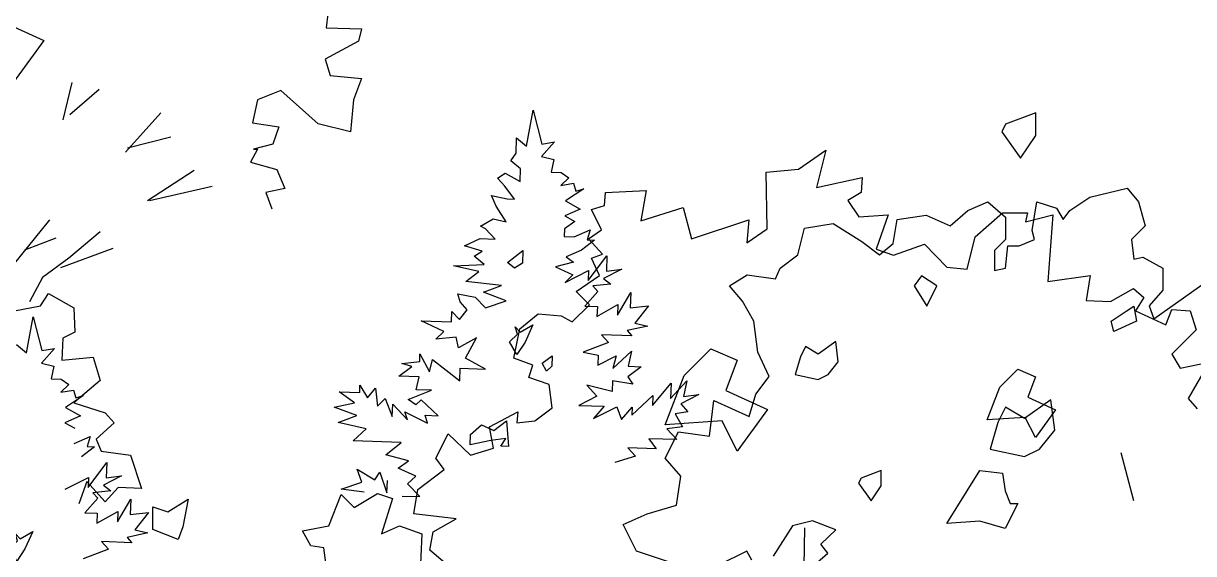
# Model space of a CAD drawing. Header units: inches. Extents: x 11.9 to 85.3, y 21.1 to 37.4.
# Drawn here: x 41.418 to 41.967, y 23.767 to 24.015 of the extents above; entities that cross this region are included whole.
import ezdxf

# ---------------------------------------------------------------- set-up
doc = ezdxf.new("R2010")
doc.units = ezdxf.units.IN
doc.header["$MEASUREMENT"] = 0
doc.layers.add('CAY', color=94, linetype='Continuous')
doc.layers.add('CAY-3', color=61, linetype='Continuous')

# ---------------------------------------------------------------- blocks, each defined once
blk = doc.blocks.new('A$C76451831')
at = {"layer": 'CAY'}
for p, q in [((5943, 1269.4), (5949.7, 1306.8)), ((5949.7, 1306.8), (5958.9, 1271.5)), ((5931.9, 1262.1), (5932.4, 1277.9)), ((5932.4, 1277.9), (5943, 1269.4)), ((5972.1, 1273.8), (5958.5, 1258.4)), ((5958.9, 1271.5), (5972.1, 1273.8)), ((5926.6, 1254.1), (5931.9, 1262.1)), ((5936.7, 1245.6), (5926.6, 1254.1)), ((5958.5, 1258.4), (5971.5, 1255.2)), ((5971.5, 1255.2), (5968.8, 1242.2)), ((5912.4, 1236), (5920.7, 1241.1)), ((5920.2, 1227.6), (5912.4, 1236)), ((5920.7, 1241.1), (5936.3, 1232.4)), ((5936.3, 1232.4), (5936.7, 1245.6)), ((5968.8, 1242.2), (5979.2, 1241.8)), ((5987.1, 1236.1), (5978.7, 1228.2)), ((5979.2, 1241.8), (5987.1, 1236.1)), ((5930.2, 1214.1), (5920.2, 1227.6)), ((5978.7, 1228.2), (5991.9, 1230.5)), ((6002.6, 1224.7), (5983.6, 1212.2)), ((5991.9, 1230.5), (5994.4, 1222.3)), ((5994.4, 1222.3), (6002.6, 1224.7)), ((5906.3, 1217.6), (5922.5, 1214.3)), ((5911.3, 1206.6), (5906.3, 1217.6)), ((5922.5, 1214.3), (5930.2, 1214.1)), ((5983.6, 1212.2), (5999.1, 1203.5)), ((5921.6, 1190.3), (5911.3, 1206.6)), ((5999.1, 1203.5), (5983, 1196.4)), ((5894.8, 1185.8), (5908.2, 1193.5)), ((5908.2, 1193.5), (5921.6, 1190.3)), ((5993.3, 1190.6), (5982.6, 1182.8)), ((5983, 1196.4), (5993.3, 1190.6)), ((5900.1, 1182.9), (5894.8, 1185.8)), ((5910.1, 1172.2), (5900.1, 1182.9)), ((5982.6, 1182.8), (5982.3, 1175.1)), ((5982.3, 1175.1), (5992.7, 1174.7)), ((5992.7, 1174.7), (6009.3, 1181.8)), ((6009.3, 1181.8), (6006.2, 1171.5)), ((5878.2, 1165.1), (5894.3, 1172.7)), ((5896.6, 1159.5), (5878.2, 1165.1)), ((5894.3, 1172.7), (5910.1, 1172.2)), ((6013.9, 1171.3), (6000.4, 1160.8)), ((6006.2, 1171.5), (6013.9, 1171.3)), ((5888.2, 1154.3), (5896.6, 1159.5)), ((5898.8, 1145.8), (5888.2, 1154.3)), ((6000.4, 1160.8), (5984.3, 1153.7)), ((5984.3, 1153.7), (5991.8, 1148)), ((6007.4, 1128.9), (6026.9, 1154.9)), ((6026.9, 1154.9), (6026.3, 1138.6)), ((5866.6, 1144.2), (5898.8, 1145.8)), ((5893.1, 1138.3), (5866.6, 1144.2)), ((5879.6, 1127.9), (5893.1, 1138.3)), ((5991.8, 1148), (5973, 1143.2)), ((5973, 1143.2), (5991.3, 1134.9)), ((5983.3, 1127), (6007.8, 1139.3)), ((6007.8, 1139.3), (6007.4, 1128.9)), ((6042.3, 1140.8), (6023.3, 1131)), ((6026.3, 1138.6), (6042.3, 1140.8)), ((5916.6, 1123.9), (5879.6, 1127.9)), ((5991.3, 1134.9), (5983.3, 1127)), ((6030.9, 1125.3), (6012.2, 1123.3)), ((6023.3, 1131), (6030.9, 1125.3)), ((5435.2, 1102.7), (5443.6, 1115.3)), ((5443.6, 1115.3), (5470, 1100.6)), ((5871, 1115), (5889.4, 1111.7)), ((5873.4, 1106.8), (5871, 1115)), ((5897.8, 1116.8), (5916.6, 1123.9)), ((5921.5, 1107.8), (5897.8, 1116.8)), ((6017.4, 1117.6), (6003.8, 1102.2)), ((6012.2, 1123.3), (6017.4, 1117.6)), ((6037.9, 1092.9), (6051.8, 1116.4)), ((6051.8, 1116.4), (6051.3, 1100.6)), ((5407.8, 1097.4), (5435.2, 1102.7)), ((5470, 1100.6), (5471.1, 1075.2)), ((5880.8, 1098.4), (5873.4, 1106.8)), ((5889.4, 1111.7), (5899.9, 1100.4)), ((5899.9, 1100.4), (5921.5, 1107.8)), ((6003.8, 1102.2), (6016.9, 1101.8)), ((6016.5, 1091.4), (6038.3, 1103.8)), ((6016.9, 1101.8), (6016.5, 1091.4)), ((6038.3, 1103.8), (6037.9, 1092.9)), ((6051.3, 1100.6), (6070.4, 1102.6)), ((6070.4, 1102.6), (6056.2, 1084.5)), ((5420.6, 1053.6), (5427.3, 1091)), ((5427.3, 1091), (5436.5, 1055.8)), ((5864.5, 1085.8), (5864.9, 1096.7)), ((5864.9, 1096.7), (5872.8, 1088.2)), ((5872.8, 1088.2), (5880.8, 1098.4)), ((5856.5, 1075.7), (5832.8, 1086.9)), ((5832.8, 1086.9), (5864.5, 1085.8)), ((6069.6, 1081.4), (6048.2, 1076.7)), ((6048.2, 1076.7), (6053, 1071.1)), ((6056.2, 1084.5), (6069.6, 1081.4)), ((5458.4, 1068.9), (5457.3, 1045.7)), ((5471.1, 1075.2), (5458.4, 1068.9)), ((5848, 1067.8), (5856.5, 1075.7)), ((5869.4, 1069.8), (5848, 1067.8)), ((5871.7, 1058.8), (5869.4, 1069.8)), ((5890.7, 1069), (5871.7, 1058.8)), ((5879.1, 1048.1), (5890.7, 1069)), ((6028.7, 1064.2), (6002.1, 1054.3)), ((6053, 1071.1), (6021.3, 1072.2)), ((6021.3, 1072.2), (6028.7, 1064.2)), ((5410, 1062.2), (5420.6, 1053.6)), ((5449.8, 1058.1), (5436.1, 1042.7)), ((5436.5, 1055.8), (5449.8, 1058.1)), ((5831.4, 1044.3), (5831.6, 1052.5)), ((5831.6, 1052.5), (5841.4, 1033.6)), ((6002.1, 1054.3), (6017.8, 1051)), ((6033.2, 1037.3), (6052.4, 1055.2)), ((6052.4, 1055.2), (6049.1, 1039.5)), ((5436.1, 1042.7), (5449.1, 1039.5)), ((5449.1, 1039.5), (5446.4, 1026.4)), ((5457.3, 1045.7), (5490, 1048.9)), ((5490, 1048.9), (5497.4, 1024.6)), ((5809.5, 1029.2), (5823, 1039.2)), ((5812.7, 1042.3), (5831.4, 1044.3)), ((5823, 1039.2), (5812.7, 1042.3)), ((5841.4, 1033.6), (5844.6, 1046.6)), ((5844.6, 1046.6), (5873.3, 1024.3)), ((5900, 1036.5), (5879.1, 1048.1)), ((6017.8, 1051), (6017.5, 1040.6)), ((6017.5, 1040.6), (6036.4, 1050.3)), ((6036.4, 1050.3), (6033.2, 1037.3)), ((6049.1, 1039.5), (6062.7, 1039)), ((5830.8, 1028.5), (5809.5, 1029.2)), ((5827.6, 1015), (5830.8, 1028.5)), ((5873.3, 1024.3), (5873.7, 1037.4)), ((5873.7, 1037.4), (5900, 1036.5)), ((6062.7, 1039), (6048.8, 1028.6)), ((6048.8, 1028.6), (6053.9, 1020.7)), ((5446.4, 1026.4), (5456.8, 1026.1)), ((5464.8, 1020.4), (5456.3, 1012.5)), ((5456.3, 1012.5), (5469.5, 1014.7)), ((5456.8, 1026.1), (5464.8, 1020.4)), ((5469.5, 1014.7), (5472, 1006.5)), ((5497.4, 1024.6), (5470, 1001.4)), ((5768.6, 1012.1), (5768.9, 1019.8)), ((5768.9, 1019.8), (5776.6, 1006.4)), ((5776.6, 1006.4), (5785.1, 1016.5)), ((5785.1, 1016.5), (5787.1, 997.8)), ((5843.5, 1014.5), (5827.6, 1015)), ((6005.9, 1019.7), (6016.3, 1008.4)), ((6032.4, 1013.3), (6005.9, 1019.7)), ((6032.8, 1024.2), (6032.4, 1013.3)), ((6053.9, 1020.7), (6032.8, 1024.2)), ((6074.5, 998.7), (6093.9, 1022)), ((6093.3, 1005.7), (6110.2, 1024.2)), ((6093.9, 1022), (6093.3, 1005.7)), ((6110.2, 1024.2), (6107, 1008)), ((5480.2, 1008.9), (5461.2, 996.5)), ((5472, 1006.5), (5480.2, 1008.9)), ((5747.3, 1012.8), (5768.6, 1012.1)), ((5763.2, 1001.4), (5747.3, 1012.8)), ((5787.1, 997.8), (5795.1, 1005.7)), ((5795.1, 1005.7), (5802.6, 986.9)), ((5819.1, 1004.9), (5843.5, 1014.5)), ((5827.1, 999.2), (5819.1, 1004.9)), ((5832.7, 1004.4), (5827.1, 999.2)), ((5850.7, 987.9), (5832.7, 1004.4)), ((6016.3, 1008.4), (5997.4, 998.7)), ((6052.8, 988.6), (6074.8, 1009.1)), ((6074.8, 1009.1), (6074.5, 998.7)), ((6122.9, 1010.1), (6104, 1000.4)), ((6107, 1008), (6122.9, 1010.1)), ((5461.2, 996.5), (5476.8, 987.8)), ((5470, 1001.4), (5502.7, 990.9)), ((5502.7, 990.9), (5512.2, 980.3)), ((5741.8, 996.7), (5763.2, 1001.4)), ((5765.5, 988.2), (5741.8, 996.7)), ((5802.6, 986.9), (5803.1, 1000)), ((5803.1, 1000), (5818.4, 983.6)), ((5818.4, 983.6), (5815.9, 991.8)), ((5815.9, 991.8), (5839.5, 980.1)), ((5997.4, 998.7), (6024.1, 997.7)), ((6024.1, 997.7), (6012.8, 985)), ((6012.8, 985), (6037.3, 997.3)), ((6037.3, 997.3), (6042.2, 983.9)), ((6042.2, 983.9), (6053.1, 996.7)), ((6053.1, 996.7), (6052.8, 988.6)), ((6111.4, 992), (6098.2, 989.7)), ((6104, 1000.4), (6111.4, 992)), ((5476.8, 987.8), (5460.6, 980.6)), ((5460.6, 980.6), (5470.9, 974.8)), ((5512.2, 980.3), (5493.2, 963.4)), ((5746.2, 980.7), (5765.5, 988.2)), ((5775.4, 974.2), (5746.2, 980.7)), ((5839.5, 980.1), (5837.1, 988.4)), ((5837.1, 988.4), (5850.7, 987.9)), ((6098.2, 989.7), (6105.9, 976.3)), ((5470.3, 959), (5486.9, 966.1)), ((5486.9, 966.1), (5483.8, 955.8)), ((5761.9, 961.5), (5775.4, 974.2)), ((6105.9, 976.3), (6089.5, 974.1)), ((6089.5, 974.1), (6099.9, 962.9)), ((5491.5, 955.5), (5478, 945.1)), ((5483.8, 955.8), (5491.5, 955.5)), ((5493.2, 963.4), (5498.5, 950.8)), ((5812.1, 959.8), (5761.9, 961.5)), ((5795.8, 947.2), (5812.1, 959.8)), ((6078.3, 953.2), (6048.9, 954.2)), ((6048.9, 954.2), (6056.8, 945.8)), ((6070.5, 963.9), (6078.3, 953.2)), ((6099.9, 962.9), (6070.5, 963.9)), ((5498.5, 950.8), (5529.1, 946.6)), ((5529.1, 946.6), (5540.7, 911.8)), ((5819.6, 940.9), (5795.8, 947.2)), ((6056.8, 945.8), (6035.2, 938.9)), ((5485, 913.1), (5504.5, 939.2)), ((5504.5, 939.2), (5503.9, 922.9)), ((5770.8, 918.6), (5765.8, 931.9)), ((5765.8, 931.9), (5784.4, 920.9)), ((5808.9, 933.2), (5819.6, 940.9)), ((5827.2, 924.8), (5808.9, 933.2)), ((5460.9, 911.2), (5485.4, 923.5)), ((5483.7, 919.1), (5475.3, 895.9)), ((5502.7, 898.1), (5483.7, 919.1)), ((5485.4, 923.5), (5485, 913.1)), ((5519.9, 925), (5501, 915.3)), ((5503.9, 922.9), (5519.9, 925)), ((5749.2, 911.2), (5770.8, 918.6)), ((5784.4, 920.9), (5789.7, 928.8)), ((5789.7, 928.8), (5797.1, 907.3)), ((5797.1, 907.3), (5797.6, 920.4)), ((5818.7, 916.9), (5827.2, 924.8)), ((5831.4, 903.4), (5818.7, 916.9)), ((5508.5, 909.6), (5489.8, 907.5)), ((5489.8, 907.5), (5495.1, 901.9)), ((5501, 915.3), (5508.5, 909.6)), ((5516.4, 912.8), (5502.7, 898.1)), ((5540.7, 911.8), (5516.4, 912.8)), ((5773.1, 908.1), (5749.2, 911.2)), ((5495.1, 901.9), (5481.4, 886.5)), ((5515.5, 877.1), (5529.5, 900.7)), ((5529.5, 900.7), (5528.9, 884.8)), ((5812.9, 904), (5831.4, 903.4)), ((5481.4, 886.5), (5494.5, 886)), ((5494.1, 875.6), (5515.9, 888)), ((5494.5, 886), (5494.1, 875.6)), ((5515.9, 888), (5515.5, 877.1)), ((5528.9, 884.8), (5548, 886.9)), ((5548, 886.9), (5533.8, 868.8)), ((5533.8, 868.8), (5547.3, 865.6)), ((5498.9, 856.4), (5506.3, 848.5)), ((5530.6, 855.3), (5498.9, 856.4)), ((5547.3, 865.6), (5525.8, 860.9)), ((5525.8, 860.9), (5530.6, 855.3)), ((5506.3, 848.5), (5479.7, 838.5))]:
    blk.add_line(p, q, dxfattribs=at)
for points in [[(5738.9, 1437), (5733.7, 1392.7), (5770.6, 1391.6), (5767.4, 1379), (5732.6, 1360), (5737.9, 1343.1), (5770.6, 1340), (5762.2, 1317.8), (5759, 1284.1), (5725.2, 1292.5), (5686.2, 1327.3), (5662, 1317.8), (5656.7, 1293.6), (5684.1, 1289.3), (5677.8, 1271.4), (5657.7, 1266.1), (5662, 1266.1), (5654.6, 1252.4), (5682, 1245), (5690.4, 1225), (5670.4, 1220.8), (5676.7, 1203.9)], [(473, 989.7), (457.2, 1003.4), (460.4, 1022.4), (484.6, 1036.1), (440.3, 1041.4), (444.5, 1066.7), (472, 1087.8), (463.5, 1099.4), (476.2, 1124.7), (499.4, 1102.6), (523.6, 1110), (519.4, 1132.1), (549, 1147.9), (547.9, 1136.3), (566.9, 1138.4), (584.8, 1152.1), (581.7, 1176.4), (560.6, 1183.8), (564.8, 1196.4), (544.7, 1203.8), (551.1, 1234.4), (570.1, 1250.2), (594.3, 1248.1), (605.9, 1241.8), (623.8, 1259.7), (610.1, 1273.4), (634.4, 1290.3), (625.9, 1308.2), (637.6, 1312.5), (622.8, 1328.3), (636.5, 1337.8), (625.9, 1358.9), (639.7, 1363.1), (640.7, 1376.8), (682.9, 1378.9), (677.6, 1347.3), (721.9, 1361), (730.4, 1328.3), (790.5, 1348.3), (788.4, 1324.1), (809.5, 1338.8), (808.4, 1397.9), (842.2, 1401.1), (870.6, 1421.1), (861.1, 1382.1), (908.6, 1392.6), (907.6, 1376.8), (893.8, 1368.4), (905.4, 1351.5), (936, 1353.6), (923.4, 1317.7), (941.3, 1311.4), (974, 1323), (997.2, 1298.7), (1018.3, 1296.6), (1026.7, 1330.4), (1055.2, 1355.7), (1081.6, 1355.7), (1079.5, 1346.2), (1107.9, 1353.6), (1102.7, 1284), (1147, 1290.3), (1142.7, 1263.9), (1168.1, 1262.9), (1192.3, 1276.6), (1202.9, 1267.1), (1194.4, 1253.4), (1226.1, 1238.6), (1232.4, 1254.5), (1251.4, 1253.4), (1257.7, 1233.4), (1232.4, 1208), (1240.8, 1193.3), (1271.4, 1199.6), (1249.3, 1161.6), (1258.8, 1151.1)], [(5467.9, 1335.7), (5458.4, 1296.7)], [(5496.4, 1328.4), (5465.8, 1302)], [(5560.7, 1304.1), (5523.8, 1263)], [(5571.3, 1278.8), (5525.9, 1267.2)], [(5595.5, 1244), (5547, 1212.3)], [(5614.5, 1227.1), (5549.1, 1212.3)], [(5444.7, 1192.3), (5399.3, 1136.4)], [(5497.4, 1179.7), (5464.7, 1152.2), (5437.3, 1132.2), (5423.6, 1106.9)], [(5451, 1173.3), (5418.3, 1160.7)], [(5456.3, 1142.7), (5511.1, 1162.8)], [(5963.8, 1034.3), (5959.1, 1042.6), (5969.8, 1050.4), (5969.4, 1039.5), (5963.8, 1034.3)], [(848.5, 979.2), (872.7, 1000.3), (865.4, 1009.8), (881.2, 1024.5), (856.9, 1034), (835.8, 1028.7), (815.8, 997.1)], [(793.6, 992.9), (788.4, 1002.4), (758.8, 987.6)], [(848.5, 1026.6), (846.4, 906.4), (841.1, 836.8)]]:
    blk.add_lwpolyline(points, dxfattribs=at)
for points in [[(1058.5, 1448.2), (1054.5, 1440.3), (1074.3, 1412.6), (1090.2, 1436.3), (1090.2, 1460.1)], [(5351.5, 1415.3), (5379.2, 1443), (5406.9, 1431.1), (5395, 1399.4), (5438.6, 1379.6), (5406.9, 1336.1), (5391, 1367.8), (5331.7, 1363.8)], [(722.8, 1185.8), (750.5, 1213.5), (778.2, 1201.7), (766.3, 1170), (809.9, 1150.2), (778.2, 1106.6), (762.4, 1138.3), (703, 1134.3)], [(1109.9, 1128.8), (1106, 1160.5), (1078.3, 1140.7), (1058.5, 1152.6), (1050.5, 1136.7), (1042.6, 1109), (1078.3, 1101.1), (1094.1, 1109)], [(5922.9, 1147.7), (5939.2, 1160.3), (5938.7, 1147.1), (5930.4, 1142)], [(5925, 1065.1), (5933.4, 1073), (5931, 1080.8), (5936.2, 1075.1), (5949.6, 1082.8), (5941.3, 1064.5), (5932.7, 1051.7)], [(5923.9, 955.9), (5916.2, 956.2), (5921.4, 964.1), (5905.5, 962), (5884.1, 957.3), (5884.4, 968.1), (5895.7, 978.2), (5908.6, 972.3), (5922.1, 982.7)], [(5552.4, 869.2), (5552.4, 892.9), (5568.2, 887.7), (5589.3, 900.9), (5584, 871.8), (5578.8, 858.6)], [(5402.6, 849.4), (5411, 857.2), (5408.6, 865), (5413.8, 859.4), (5427.2, 867.1), (5418.9, 848.8), (5410.3, 835.9)]]:
    blk.add_lwpolyline(points, close=True, dxfattribs=at)
at = {"layer": 'CAY-3'}
blk.add_line((6577.4, 899), (6564.2, 949.2), dxfattribs=at)
for points in [[(6092.3, 834.9), (6057.7, 846.3), (6043.9, 874.2), (6069.1, 885.6), (6099.4, 894.6), (6104.1, 924.9), (6087.6, 943.4), (6101.7, 970.9), (6134, 966.6), (6138.7, 1003.6), (6175.6, 987), (6182.3, 1010.2), (6196.5, 1028.7), (6184.7, 1054.3), (6180.3, 1086.5), (6168.5, 1107.4), (6154.8, 1123.5), (6173.3, 1134.9), (6203.1, 1130.6), (6207.9, 1142), (6226.3, 1155.7), (6233.4, 1183.7), (6263.3, 1188.4), (6293.2, 1169.9), (6311.6, 1155.7), (6325.8, 1167.5), (6330.1, 1192.7), (6360.4, 1197.4), (6385.5, 1186), (6404, 1202.1), (6424.8, 1211.2), (6443.3, 1195.1), (6443.3, 1171.9), (6431.9, 1160.5), (6431.9, 1139.6), (6443.3, 1142), (6445.7, 1165.2), (6457.5, 1165.2), (6473.6, 1171.9), (6471.2, 1181.3), (6475.9, 1211.2), (6496.4, 1204.5), (6503.5, 1192.7), (6510.5, 1202.1), (6531.4, 1215.9), (6570.3, 1225.3), (6582.1, 1211.2), (6589.1, 1186), (6575, 1171.9), (6577.4, 1151.4), (6586.8, 1153.4), (6607.6, 1142), (6607.6, 1118.8), (6593.5, 1102.7), (6598.2, 1088.9), (6660.3, 1132.9)], [(5734.4, 826.6), (5731.2, 849.8), (5717.5, 851.9), (5709, 867.8), (5736.5, 873), (5749.1, 905.7), (5762.8, 892), (5787.1, 906.8), (5802.9, 901.5), (5791.3, 864.6), (5810.3, 873), (5833.5, 864.6), (5831.4, 817.1)]]:
    blk.add_lwpolyline(points, dxfattribs=at)
for points in [[(6371.5, 1123.4), (6355.7, 1134), (6347.8, 1123.4), (6361, 1102.3)], [(6569.5, 1097), (6577.4, 1102.3), (6580, 1086.5), (6556.3, 1075.9), (6553.6, 1086.5)], [(6268.6, 1044.2), (6266, 1065.3), (6247.5, 1052.1), (6234.3, 1060.1), (6229, 1049.5), (6223.7, 1031), (6247.5, 1025.7), (6258, 1031)], [(6437.5, 1017.8), (6456, 1036.3), (6474.5, 1028.4), (6466.5, 1007.2), (6495.6, 994), (6474.5, 965), (6463.9, 986.1), (6424.3, 983.5)], [(6292.4, 922.8), (6289.7, 917.5), (6302.9, 899), (6313.5, 914.8), (6313.5, 930.7)], [(6403.2, 909.6), (6416.4, 930.7), (6440.2, 928), (6442.8, 909.6), (6448.1, 896.4), (6456, 896.4), (6442.8, 870), (6416.4, 877.9), (6382.1, 875.2)]]:
    blk.add_lwpolyline(points, close=True, dxfattribs=at)

msp = doc.modelspace()

# ---------------------------------------------------------------- block references
at = {"layer": 'CAY', "xscale": 0.0004489089019145984, "yscale": 0.0004489089019145984, "zscale": 0.0004489089019145984}
for p in [(38.98632, 23.38791), (41.40361, 23.31792)]:
    msp.add_blockref('A$C76451831', p, dxfattribs=at)

doc.saveas('drawing.dxf')
